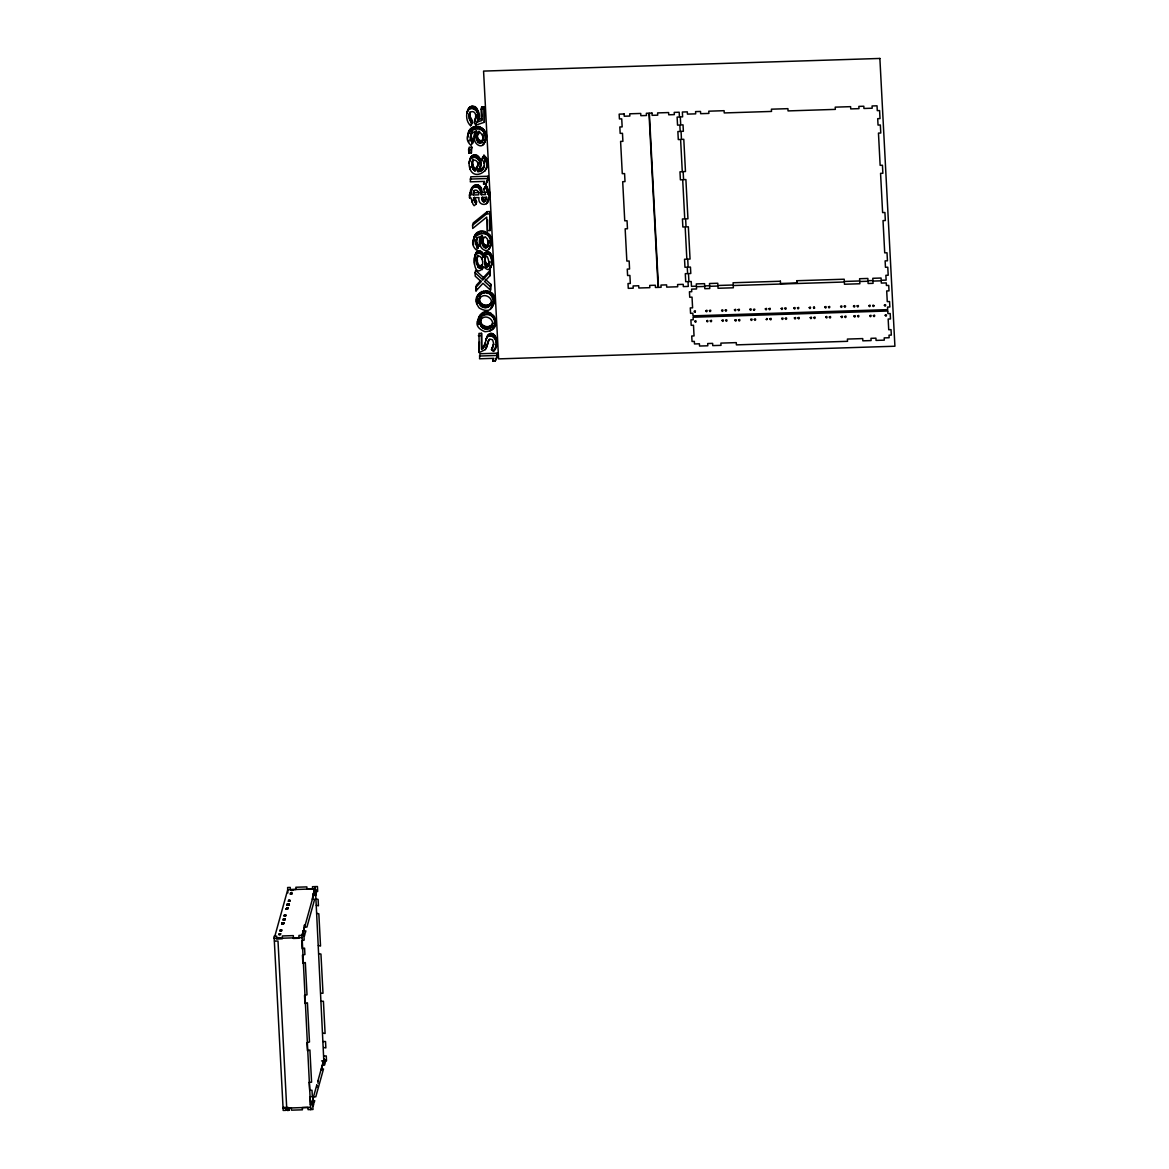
<?xml version="1.0" encoding="UTF-8"?>
<svg xmlns="http://www.w3.org/2000/svg" width="1169" height="1169" viewBox="0 0 1169 1169"><rect width="100%" height="100%" fill="white"/><g stroke="black" fill="none" stroke-linecap="round" stroke-linejoin="round"><path stroke-width="1.5" d="M289.24 1110.024C284.944 1111.383 289.284 1108.84 287.706 1109.907M874.032 305.971C871.855 303.034 872.951 308.894 873.93 305.474M477.58 171.507C488.934 160.285 469.207 144.386 469.134 165.077C471.545 185.506 497.687 167.81 483.951 155.229L481.774 159.583C486.523 163.061 483.966 172.574 477.58 171.507L478.209 169.213L482.052 168.468L484.098 166.173L483.469 168.453M474.468 136.481L476.441 130.665C467.658 140.835 484.638 154.936 485.369 137.781C484.492 119.501 457.444 133.208 471.005 145.394L473.387 141.201L470.946 135.838L472.144 131.483L470.318 138.132L472.758 143.48M485.15 141.113C492.558 127.056 467.819 119.603 467.761 136.174M480.415 239.294L481.906 235.364C472.963 245.461 490.22 259.664 490.834 242.48C489.957 224.2 462.909 237.906 476.47 250.093L478.852 245.899L476.645 242.246L476.791 237.745L476.002 244.526L478.223 248.179M490.206 247.2C498.754 234.341 476.046 223.118 473.577 239.163M467.921 109.579C465.715 114.854 466.197 121.693 470.596 125.711L471.998 123.505C461.434 109.579 481.131 106.116 474.351 122.847L475.798 125.156L484.346 122.277L484.287 106.89L481.716 106.978L481.087 109.258L481.672 120.495L477.04 122.234C485.413 113.466 469.777 97.611 467.279 112.545M474.979 120.568L476.207 114.504L475.578 116.783M476.806 262.061C476.47 249.552 485.559 259.533 481.789 266.43C476.221 271.836 476.294 258.378 477.887 255.251L476.85 259.43M489.256 263.843C484.857 239.908 482.183 281.422 489.884 261.564L488.905 265.421M489.533 263.142C486.041 267.511 483.849 258.32 485.632 255.821M473.474 244.905L474.205 236.883M495.539 347.31C499.981 340.398 488.657 329.833 485.822 340.267C491.228 322.337 502.538 344.124 493.464 351.372L491.477 349.677L493.742 344.256L491.477 349.677M479.714 298.431C484.127 291.227 495.817 299.366 489.84 305.781C483.571 311.714 475.272 302.523 480.357 296.152L478.954 300.594M490.556 304.861L491.681 301.558C489.11 308.748 476.908 304.524 479.86 297.174M480.839 319.853C485.237 312.649 496.942 320.788 490.965 327.203C484.697 333.136 476.382 323.945 481.467 317.559L480.079 322.016M491.667 326.283L492.792 322.965C490.235 330.155 478.019 325.932 480.97 318.596M474.57 140.207L475.578 132.316M480.386 246.367L481.043 237.015M477.536 297.072C494.852 279.201 501.004 320.686 479.202 307.973C465.204 288.991 503.313 283.483 492.719 306.19M494.545 326.122C497.424 301.47 461.653 322.352 484.945 331.689C510.166 330.126 484.083 295.099 477.522 321.607M477.785 302.961L477.04 297.905L478.165 294.778M476.104 204.122L473.84 199.475L474.468 197.181L476.747 201.842L476.104 204.122L474.132 205.686L472.977 204.151L470.917 197.839L469.573 197.882L469.427 195.121L470.727 195.077C467.6 184.673 482.782 180.479 481.92 192.461L481.277 194.741L485.676 194.609L483.659 189.378L486.099 185.36L488.89 192.242L488.262 194.522L489.27 194.492L489.913 192.213L488.89 192.242M470.727 195.077L472.101 187.917M477.186 168.248L478.428 162.506L476.265 169.695L474.95 170.966L472.685 168.789L471.765 165.063L473.021 159.057M474.95 170.966L475.578 168.687L473.313 166.509L472.495 160.679M476.952 136.466L479.743 132.053C490.673 142.837 471.589 149.121 478.092 132.492C474.731 136.554 481.409 145.219 483.411 137.869L482.242 141.741M486.713 167.094L486.509 162.535L483.323 157.508L483.951 155.229M488.247 244.847L487.444 239.046L485.208 236.752C476.528 243.167 489.168 255.529 488.978 240.507L488.335 242.787M471.998 123.505L472.627 121.211L470.011 116.345L469.865 112.063L469.237 114.343M488.876 242.567C486.888 249.918 480.211 241.252 483.557 237.19L482.929 239.47M466.855 113.261C469.28 102.989 481.365 111.552 477.8 119.34L478.428 117.061M469.353 161.775C472.495 150.596 485.252 162.798 478.793 169.797M473.211 195.004L474.044 190.547L473.211 195.004L478.676 194.828C479.787 190.81 474 187.566 473.401 192.827M483.235 257.063C493.464 243.386 495.32 279.625 483.732 266.649C471.428 284.871 471.005 237.351 483.864 254.784L483.235 257.063C482.636 253.118 476.908 251.554 475.213 255.529M474.395 264.15L475.841 253.249M489.402 268.914L490.03 266.634C496.708 262.528 489.621 245.183 483.864 254.784M825.767 317.106C827.389 319.838 827.462 315.119 825.913 316.814M885.167 315.279C886.321 318.187 887.388 313.263 885.196 315.162M468.389 133.88L468.74 132.185M486.83 346.974L488.671 340.077L485.369 349.546L479.217 352.585L478.969 333.413L481.54 333.326L481.628 349.239L484.229 346.506L487.122 336.044M288.699 1110.068L287.15 1110.302L289.24 1110.17M288.027 1109.644L287.837 1110.462L289.181 1110.258M288.685 1110.112L287.881 1110.287M478.559 317.705L478.895 324.368M485.471 200.732L485.939 197.356L481.613 197.503L482.417 200.82L483.951 201.886L485.471 200.732L486.465 197.035L484.843 201.579M706.763 320.759C708.852 323.988 707.493 317.939 706.953 321.636M814.603 307.944C812.528 304.685 813.843 310.793 814.413 307.067M467.936 110.646L468.564 108.366M468.74 109.652L469.383 107.373M469.69 108.936L470.318 106.657M470.771 108.483L471.399 106.204M469.12 116.549L469.748 114.27M471.984 108.308L472.612 106.028M469.383 118.624L470.011 116.345M473.153 108.41L473.796 106.131M469.953 120.48L470.581 118.201M474.234 108.79L474.862 106.511M470.815 122.102L471.458 119.822M470.596 125.711L471.224 123.432M475.198 109.448L475.841 107.168M468.769 132.901L469.397 130.621M467.702 138.03L468.331 135.736M469.733 131.498L470.362 129.204M476.075 110.383L476.704 108.103M471.005 130.241L471.648 127.962M476.82 111.61L477.449 109.316M468.652 142.165L469.28 139.885M470.376 136.685L471.326 133.047M472.466 129.335L473.109 127.056M474.351 122.847L476.192 116.052M470.318 138.132L470.946 135.838M477.376 113.028L478.019 110.734M470.537 139.827L471.18 137.547M477.756 114.65L478.399 112.37M474.117 128.765L474.746 126.486M468.608 149.486L469.237 147.192L471.823 147.119L471.37 152.964L468.798 153.051L468.608 149.486L471.195 149.398L471.823 147.119M471.019 141.288L471.648 139.009M477.946 116.476L478.589 114.197M475.798 125.156L476.426 122.862M477.04 122.234L477.683 119.954L482.3 118.215L481.672 120.495M468.798 153.051L469.427 150.757M471.765 142.501L472.393 140.222M475.958 128.532L476.587 126.252M474.395 138.57L475.023 136.291M477.887 128.634L478.516 126.354M484.346 122.277L484.287 106.89M469.149 163.324L470.376 158.136M470.347 159.262L470.99 156.982M471.136 158.341L471.765 156.061M476.85 138.38L477.478 136.101M478.399 133.295L479.027 131.016M479.626 129.058L480.269 126.778M472.057 157.669L472.685 155.389M477.157 140.397L477.8 138.117M469.938 169.081L470.566 166.802M473.124 157.245L473.752 154.966M481.19 129.832L481.818 127.538M477.873 141.917L478.501 139.622M471.765 165.063L472.408 162.769M474.336 157.084L474.965 154.79M472.057 167.109L472.685 164.829M478.895 142.852L479.538 140.558M482.563 130.928L483.206 128.634M475.476 157.172L476.104 154.892M479.509 143.071L480.138 140.791M472.685 168.789L473.313 166.509M483.542 184.088L484.594 181.385L470.303 181.838L470.786 176.797L487.911 176.256L488.058 178.989L486.012 184.015L483.542 184.088L484.171 181.809M480.167 143.129L480.81 140.85M476.528 157.552L477.157 155.258M480.795 143.027L481.438 140.748M482.592 136.042L483.221 133.763M483.703 132.302L484.346 130.007M473.65 170.075L474.278 167.781M481.35 142.764L481.993 140.47M482.87 138.088L483.513 135.809M477.478 158.195L478.121 155.901M484.55 133.894L485.193 131.615M478.355 159.101L478.983 156.821M485.106 135.721L485.734 133.441M476.265 169.695L478.326 164.332M483.338 144.635L483.966 142.355L483.031 143.056M469.427 195.121L470.07 192.841L471.37 192.797M479.085 160.241L479.714 157.947M485.369 137.781L485.997 135.502M484.127 143.685L485.793 138.833M484.74 142.501L485.369 140.207M485.369 139.549L485.997 137.27M469.573 197.882L470.07 192.841M470.815 193.221L471.443 190.927M471.063 191.584L472.656 186.792M479.641 161.541L480.269 159.247M472.028 189.071L473.387 185.886M480.006 163.002L480.634 160.708M472.758 188.18L474.278 185.243M480.181 164.624L480.81 162.345M478.647 171.58L479.29 169.3M479.626 168.088L480.722 164.084M473.635 187.522L475.33 184.834M474.687 187.113L475.9 186.952L476.528 184.673M480.123 171.346L480.751 169.067M472.071 202.339L472.7 200.045M481.409 170.747L482.052 168.468M475.9 186.952L476.981 187.04L477.61 184.76M484.755 158.94L485.398 156.661M484.024 163.192L484.653 160.913M482.534 169.783L483.162 167.503M481.277 194.741L480.138 189.933L477.931 187.391L478.574 185.111M474.409 201.097L475.038 198.818M485.822 160.621L486.465 158.326M478.779 187.99L479.422 185.696M475.169 202.646L475.798 200.367M486.509 162.535L487.152 160.255M479.509 188.837L480.152 186.543M485.018 171.039L486.742 166.919M486.815 164.712L487.458 162.433M480.138 189.933L480.766 187.654M480.634 191.278L481.263 188.998M472.568 225.252L473.197 222.972L487.181 211.662L489.767 211.574L490.001 230.541L487.415 230.629L486.713 217.127L472.729 228.423L472.568 225.252L486.552 213.942L487.181 211.662M274.51 941.045L278.003 941.06L286.683 1107.408L283.19 1107.394M487.429 181.268L487.911 176.256M486.012 184.015L488.058 178.989M481.935 199.446L482.563 197.166L483.732 199.358L485.471 199.3M486.567 182.554L487.195 180.274M483.659 189.378L486.099 185.36M482.417 200.82L483.06 198.54M488.262 194.522L486.348 188.925L486.976 186.645M483.104 201.638L483.732 199.358M483.951 201.886L484.58 199.607M487.108 190.503L487.736 188.224M473.226 240.872L473.854 238.578M474.234 237.599L474.877 235.32M473.167 242.728L473.81 240.434M475.198 236.196L475.827 233.902M487.751 192.374L488.379 190.094M476.47 234.94L477.113 232.66M475.841 241.384L476.47 239.104M477.931 234.034L478.574 231.754M486.494 203.654L488.744 198.175C489.431 207.001 477.303 206.124 478.969 197.59L473.46 197.766L473.84 199.475M475.783 242.831L476.411 240.536M487.181 202.807L487.809 200.513M476.002 244.526L476.645 242.246M487.721 201.726L488.452 197.283L489.416 197.254L490.059 194.96L489.08 195.004M479.582 233.464L480.211 231.184M476.484 245.987L477.127 243.707M474.351 258.349L475.33 254.535M477.23 247.214L477.858 244.92M481.423 233.23L482.052 230.951M474.19 260.132L474.819 257.838M475.9 254.491L476.528 252.212M474.205 262.148L474.848 259.854M479.933 241.179L480.576 238.885M476.733 253.746L477.361 251.467M479.86 243.269L480.488 240.989M477.697 253.293L478.326 250.999M480.035 244.92L480.664 242.626M483.352 233.332L483.981 231.053M490.001 230.541L489.767 211.574M478.808 253.103L479.436 250.824M482.417 241.165L483.045 238.885M482.315 243.079L482.943 240.799M485.091 233.771L485.734 231.477M477.113 264.691L477.449 259.781M480.167 253.337L480.795 251.043M475.038 272.698L475.681 270.419L483.44 277.535L482.812 279.829L475.038 272.698L475.228 276.176L481.219 281.627L475.812 287.428L476.002 290.906L482.987 283.322L490.527 290.19L490.98 284.432L485.208 279.23M482.622 245.095L483.265 242.816M487.415 230.629L487.619 219.904M477.726 266.547L477.756 262.411M483.338 246.615L483.966 244.336M486.655 234.531L487.298 232.236M481.394 254.082L482.023 251.803M478.136 267.204L478.355 264.267M478.618 267.657L478.764 264.91M484.361 247.55L485.003 245.256M482.432 255.339L483.075 253.059M479.188 267.92L479.261 265.378M488.043 235.627L488.671 233.332M481.92 259.27L482.549 256.99M484.974 247.77L485.603 245.49M479.816 267.993L480.459 265.714L482.066 264.808L481.438 267.087M485.646 247.828L486.275 245.548M480.459 267.876L481.087 265.597M483.761 255.763L484.39 253.483M486.26 247.726L486.903 245.446M489.183 237L489.811 234.706M481 267.584L481.628 265.29M484.507 254.813L485.135 252.533M475.812 287.428L476.441 285.148L480.766 280.502M486.815 247.463L487.458 245.183M485.456 254.228L486.085 251.949M487.707 246.44L488.35 244.16M490.016 238.593L490.659 236.313M484.58 259.679L485.208 257.399M476.002 290.906L476.631 288.626M482.212 269.732L482.841 267.453L481.701 268.285M484.521 261.812L485.15 259.533M486.625 254.009L487.254 251.73M490.571 240.419L491.214 238.14M484.799 263.946L485.427 261.651M488.803 249.333L491.258 243.532M490.834 242.48L491.462 240.2M487.692 254.111L488.321 251.817M489.592 248.383L490.22 246.104M490.834 244.248L491.462 241.968M485.383 265.495L486.012 263.215M488.642 254.462L489.27 252.168M476.411 300.185L477.434 296.283M476.338 301.923L476.967 299.629M486.216 266.43L486.845 264.15M489.49 255.061L490.118 252.782M478.589 295.684L479.217 293.39M486.713 266.664L487.341 264.369M476.587 303.648L477.215 301.368M301.938 934.119L310.706 1109.659L311.042 1108.417M487.268 266.722L487.897 264.442M490.235 255.938L490.863 253.644M479.889 294.515L480.517 292.221M304.378 936.281L304.948 934.221L302.639 934.294L315.235 888.864L287.72 889.741L274.204 938.473L301.719 937.596M487.794 266.62L488.423 264.34M488.247 266.371L488.876 264.092M490.848 257.034L491.491 254.754M478.91 301.836L479.538 299.556M481.336 293.653L481.964 291.373M479.085 303.078L479.714 300.798M491.316 258.349L491.959 256.069M479.48 304.188L480.108 301.909M491.638 259.883L492.281 257.604M482.929 293.127L483.557 290.847M491.813 261.622L492.441 259.343M480.079 305.182L480.707 302.903M490.176 268.256L490.819 265.977M491.828 263.361L492.456 261.082M315.937 898.873L318.1 899.385L318.436 905.8L316.273 905.288M490.527 290.19L490.352 286.712L484.58 281.51L489.782 275.957L490.235 270.214L483.44 277.535M490.834 267.35L492.295 262.616M480.883 306.059L481.526 303.779M484.682 292.908L485.31 290.628M489.782 275.957L490.235 270.214M478.647 318.479L479.29 316.2M481.862 306.76L482.49 304.481M479.714 317.091L480.342 314.812M486.421 293.01L487.049 290.73M477.697 325.07L478.34 322.79M482.943 307.257L483.571 304.963M481 315.922L481.643 313.643M484.141 307.535L484.77 305.241M488.058 293.448L488.7 291.169M480.035 323.258L480.664 320.978M316.697 913.31L318.845 913.822L320.525 946.057L318.377 945.56M482.446 315.075L483.089 312.795M490.352 286.712L490.98 284.432M480.211 324.5L480.839 322.206M485.442 307.593L486.07 305.314M480.591 325.61L481.219 323.331M484.054 314.549L484.682 312.255M489.606 294.208L490.235 291.929M481.19 326.604L481.818 324.324M486.742 307.447L487.385 305.167M482.008 327.481L482.636 325.187M485.793 314.329L486.436 312.035M491.038 295.304L491.667 293.024M487.911 307.096L488.554 304.817M482.972 328.182L483.615 325.888M488.949 306.541L489.577 304.261M492.207 296.59L492.85 294.31M487.546 314.432L488.174 312.152M489.84 305.781L490.469 303.502M484.068 328.664L484.697 326.385M493.084 298.037L493.713 295.742M490.366 308.748L493.347 303.911M485.252 328.942L485.895 326.662M489.183 314.87L489.811 312.591M493.639 299.615L494.268 297.335M479.217 352.585L479.407 341.859M491.681 307.549L492.31 305.27M493.888 301.354L494.516 299.074M486.567 329.015L487.195 326.721M493.42 304.7L494.458 300.813M492.777 361.031L493.829 358.328L479.538 358.795L480.035 353.754L497.161 353.199L497.293 355.931L495.247 360.958L492.777 361.031L493.42 358.751M490.717 315.63L491.36 313.35M481.628 349.239L481.54 333.326M487.868 328.869L488.496 326.575M482.665 348.567L485.413 342.824L484.77 345.103M483.528 347.646L484.171 345.366M492.149 316.726L492.792 314.446M484.229 346.506L484.872 344.212M489.037 328.518L489.665 326.224M487.458 336.92L488.087 334.626M490.059 327.963L490.702 325.669M493.333 318.012L493.961 315.732M488.715 336.058L489.343 333.764M490.03 331.032L490.659 328.737M490.965 327.203L491.594 324.924M485.369 349.546L487.984 343.116M486.172 348.362L486.801 346.082M494.195 319.444L494.823 317.164M491.477 330.155L495.174 323.842M318.801 953.583L320.949 954.079L322.995 993.226L320.686 993.299M490.249 335.722L490.892 333.443M494.75 321.037L495.393 318.757M492.792 328.971L493.42 326.692M491.389 335.824L492.032 333.545M493.829 327.612L494.458 325.318M494.998 322.776L495.641 320.496M494.94 324.514L495.568 322.22M492.441 336.175L493.07 333.896M493.391 336.789L494.034 334.509M494.268 337.666L494.896 335.386M494.998 338.762L495.627 336.482M495.539 340.004L496.182 337.724M495.904 341.406L496.533 339.127M493.464 351.372L494.092 349.093M496.08 342.97L496.723 340.69M494.692 349.385L496.182 345.03M496.007 345.176L496.635 342.897M496.664 358.225L497.161 353.199M495.247 360.958L497.293 355.931M309.274 1082.392L309.697 1090.414M322.951 1033.075L325.099 1033.484L323.418 1001.249L321.095 1001.322M310.033 1096.829L310.443 1104.851M323.711 1047.512L325.859 1047.921L325.523 1041.506L323.199 1041.579M316.77 1085.11L311.495 1104.004L313.803 1103.931L313.234 1106.006M317.91 1080.974L324.091 1058.588M321.665 1070.103L322.264 1065.295L324.573 1065.12L325.143 1063.059L322.834 1063.132M323.302 1064.228L322.951 1065.47L322.834 1063.235M486.114 169.198L487.341 164.814M488.043 342.356L489.577 339.039L492.617 339.828L493.537 343.101L492.441 348.143M471.867 162.973C472.349 157.567 478.706 160.591 477.8 164.8M292.951 889.887L291.344 890.296L292.659 889.857M289.064 904.28L287.296 904.032M287.457 908.605C285.397 909.014 289.839 909.204 285.967 908.795M288.144 905.157L287.121 905.054L288.436 905.098M283.161 920.061L285.236 919.945L282.986 919.915M283.672 918.776L284.651 918.892M287.954 905.347L289.371 905.025L288.524 904.733M282.65 923.568L281.89 923.788L283.512 923.773L281.627 924.138L283.614 923.729M282.401 923.101L283.862 922.662M287.165 908.839L287.706 908.766M287.194 907.962L287.998 908.138L286.551 908.328M287.296 908.313L286.551 908.474M283.38 918.849L284.856 918.922L283.409 919.009M279.727 937.962C279.464 937.173 278.675 938.225 278.456 937.596M283.599 923.583L283.03 923.788M288.889 905.011L287.369 905.186M283.935 922.911L282.313 922.94M292.659 890.34L291.417 890.135L292.659 890.018M287.749 909.044L286.2 908.927M283.599 923.978L282.065 923.861M476.163 240.025L478.223 237.234L482.519 236.211L481.277 237.643M481.774 159.583L483.323 157.508M814.545 308.031L813.726 308.426M286.946 905.39L288.743 904.952M283.278 922.706L282.08 922.809M475.798 132.945L477.054 131.512L474.336 131.717L471.502 133.763M471.633 143.115L473.387 141.201M477.098 247.813L478.852 245.899M482.812 279.829L489.606 272.494M292.908 890.237L291.329 890.267M475.578 168.687L476.908 167.415M278.836 934.63L280.414 934.659L278.996 934.557M695.219 312.035C696.476 309.113 692.18 311.962 695.131 312.079M482.256 346.959L483.294 346.287M287.399 1109.118C288.714 1106.853 288.904 1107.891 287.223 1108.972M287.179 904.353L289.064 903.871M285.82 909.029L286.902 908.664M281.934 923.042L283.57 922.779M287.939 1109.644L288.67 1109.922M288.158 1109.045L288.173 1107.481L288.319 1109.001M286.902 1110.082L288.363 1109.892M287.106 905.04L287.063 904.192M288.1 908.24L286.726 907.918M766.806 318.436C765.417 322.045 769.217 316.974 766.119 319.429M292.352 890.383L291.242 890.427M287.311 908.152C289.24 907.699 285.221 908.167 287.121 908.196M287.779 1109.118L287.779 1107.467M754.18 310.355C756.518 308.207 751.915 309.215 753.873 310.282M284.111 919.389L284.944 918.761M278.777 937.699L279.727 937.713M291.49 890.471L292.367 890.091M287.603 1109.133L287.589 1107.467L287.516 1109.133M481.087 109.258L483.659 109.185M470.157 179.076L487.283 178.536M473.854 192.724L479.319 192.549M481.92 192.461L486.319 192.33M486.552 213.942L489.124 213.854M780.395 281.247L733.08 282.752L733.211 285.002L717.883 285.484L717.766 283.249L709.51 283.512L709.627 285.747L704.673 285.908L704.556 283.658L696.3 283.921L696.417 286.171L691.463 286.332L691.215 281.524L688.906 281.597L688.483 273.575L690.791 273.502L690.455 267.087L688.146 267.16L687.723 259.138L690.046 259.065L688.351 226.815L686.042 226.888L685.633 218.866L687.942 218.793L685.896 179.558L683.573 179.631L683.164 171.609L685.472 171.536L683.792 139.301L681.469 139.374L681.059 131.352L683.368 131.279L683.032 124.864L680.723 124.937L680.3 116.915L682.608 116.842L682.36 112.019L687.314 111.859L687.43 114.109L695.687 113.846L695.57 111.596L700.523 111.45L700.64 113.685L708.896 113.422L708.779 111.187L724.108 110.69L724.225 112.94L771.525 111.435L771.408 109.185L787.921 108.659L788.038 110.909L835.338 109.389L835.221 107.153L850.608 106.657L850.725 108.907L858.981 108.644L858.864 106.394L863.818 106.233L863.935 108.483L872.191 108.22L872.074 105.97L877.028 105.809L877.276 110.631L879.599 110.558L880.009 118.58L877.7 118.653L878.036 125.068L880.345 124.995L880.768 133.018L878.46 133.091L880.14 165.326L882.449 165.253L882.873 173.275L880.564 173.348L882.61 212.583L884.918 212.51L885.342 220.532L883.019 220.605L884.714 252.855L887.023 252.782L887.446 260.804L885.123 260.877L885.459 267.292L887.782 267.219L888.192 275.241L885.883 275.314L886.131 280.122L881.178 280.282L881.061 278.032L872.805 278.295L872.922 280.545L867.968 280.706L867.851 278.456L859.595 278.719L859.712 280.969L844.325 281.451L844.208 279.216L796.907 280.721M478.34 335.693L480.912 335.605M479.392 356.034L496.518 355.478M315.367 891.436L317.676 891.362L317.427 886.54L312.474 886.701L312.591 888.951L306.979 889.127L306.863 886.891L295.859 887.242L295.976 889.477L290.365 889.653L290.248 887.417L287.603 887.505L287.881 892.941M323.959 1056.016L326.268 1055.943L326.516 1060.765L321.563 1060.911M323.755 1059.83L326.063 1059.757L325.493 1061.817L323.17 1061.89M321.197 1069.036L323.506 1068.963L315.791 1096.785L313.482 1096.858M309.274 1082.289L311.582 1082.216L309.902 1049.981L307.432 1050.726L307.009 1042.704L309.478 1041.959L307.432 1002.812L304.963 1003.47L304.539 995.447L307.023 994.79L305.328 962.555L302.859 963.198L302.45 955.175L304.919 954.532L304.583 948.117L302.113 948.76L301.69 940.738L304.159 940.095L303.911 935.273L298.957 935.434L298.913 938.254L293.302 938.444L293.346 935.609L282.343 935.96L282.299 938.795L276.688 938.97L276.732 936.15L274.087 936.223L283.19 1110.433L285.82 1110.36L285.704 1108.11L291.329 1107.934L291.446 1110.17L302.435 1109.819L302.318 1107.584L307.929 1107.408L308.061 1109.644L313.014 1109.483L312.751 1104.676L310.443 1104.749M309.697 1090.312L312.006 1090.239L312.342 1096.654L310.019 1096.727M312.415 1100.701L314.724 1100.628L314.154 1102.703L311.845 1102.776M283.073 1108.197L310.574 1107.321M287.165 1110.258L288.787 1110.214M287.545 904.119L289.079 904.148M283.57 919.126L285.017 918.98M287.121 905.303L288.246 904.806M288.012 907.889L287.253 907.948M281.904 924.124L282.796 923.802M476.981 187.04L477.931 187.391M482.402 157.304L483.411 158.312M485.456 187.639L486.348 188.925M796.907 280.618L797.024 282.971L780.512 283.497L780.381 281.144M489.27 194.492L489.416 197.254M481.716 106.978L482.212 116.608M471.195 149.398L471.37 152.964M315.279 889.828L315.119 886.628L314.885 890.106L317.194 890.033L316.624 892.093L314.315 892.181L314.198 889.93L313.964 893.408L316.288 893.335L315.703 895.41L313.394 895.483L313.277 893.233L312.328 899.312L314.651 899.239L306.936 927.061L304.612 927.134L304.495 924.884L303.545 930.977L305.869 930.904L305.284 932.979L302.976 933.052L302.859 930.802L302.639 934.294M315.528 890.851L323.871 1062.168L323.755 1059.918M317.91 1080.872L318.026 1083.225M316.77 1085.007L316.887 1087.345M313.482 1096.946L312.532 1103.039L312.415 1100.803M694.766 321.329C695.935 324.368 697.104 319.093 694.766 321.329M705.798 310.793C706.953 313.847 708.136 308.543 705.798 310.793M710.27 320.832C711.38 323.871 712.681 318.582 710.27 320.832M721.609 310.413C722.763 313.467 723.947 308.163 721.609 310.413M725.657 320.35C726.826 323.389 727.995 318.1 725.657 320.35M734.453 309.858C735.622 312.912 736.791 307.608 734.453 309.858M738.53 320.058C739.699 323.097 740.868 317.807 738.53 320.058M749.84 309.376C751.009 312.415 752.164 307.169 749.84 309.376M754.312 319.415C755.481 322.454 756.65 317.164 754.312 319.415M765.33 308.923C766.499 311.977 767.668 306.673 765.33 308.923M769.903 318.903C771.087 321.943 772.256 316.653 769.903 318.903M781.199 308.514C782.353 311.568 783.537 306.263 781.199 308.514M785.305 318.436C786.474 321.46 787.643 316.185 785.305 318.436M793.839 308.075C794.993 311.115 796.177 305.825 793.839 308.075M797.959 317.939C799.128 320.978 800.297 315.688 797.959 317.939M809.226 307.593C810.395 310.647 811.578 305.343 809.226 307.593M813.814 317.573C814.983 320.613 816.152 315.323 813.814 317.573M824.817 307.082C825.986 310.136 827.17 304.831 824.817 307.082M829.303 317.077C830.472 320.101 831.656 314.826 829.303 317.077M840.599 306.439C841.768 309.493 842.951 304.188 840.599 306.439M844.705 316.594C845.815 319.634 847.116 314.344 844.705 316.594M853.487 306.146C854.641 309.2 855.825 303.896 853.487 306.146M857.549 316.039C858.718 319.079 859.887 313.789 857.549 316.039M868.874 305.679C870.043 308.718 871.212 303.429 868.874 305.679M873.36 315.659C874.529 318.699 875.698 313.409 873.36 315.659M884.363 305.211C885.517 308.265 886.701 302.961 884.363 305.211M709.437 310.545C710.036 313.73 712.155 308.748 709.437 310.545M722.106 320.335C722.705 323.506 724.809 318.538 722.106 320.335M725.248 310.165C725.847 313.35 727.966 308.368 725.248 310.165M734.98 320.043C735.579 323.214 737.683 318.246 734.98 320.043M738.092 309.61C738.691 312.781 740.81 307.812 738.092 309.61M750.761 319.4C751.36 322.571 753.464 317.603 750.761 319.4M768.968 308.674C769.567 311.86 771.686 306.877 768.968 308.674M781.754 318.406C782.353 321.577 784.457 316.609 781.754 318.406M784.837 308.265C785.436 311.451 787.555 306.468 784.837 308.265M794.394 317.91C795.008 321.08 797.112 316.127 794.394 317.91M797.477 307.827C798.076 310.998 800.195 306.03 797.477 307.827M810.249 317.559C810.848 320.73 812.966 315.762 810.249 317.559M828.47 306.833C829.069 310.019 831.188 305.036 828.47 306.833M841.139 316.58C841.738 319.736 843.857 314.782 841.139 316.58M844.252 306.19C844.822 309.376 846.999 304.393 844.252 306.19M853.998 316.01C854.597 319.181 856.702 314.213 853.998 316.01M857.125 305.898C857.725 309.084 859.843 304.101 857.125 305.898M869.809 315.645C870.408 318.816 872.512 313.847 869.809 315.645M290.248 894.037L291.87 894.007L290.248 894.037M288.29 901.211L289.912 901.197L288.29 901.211M284.067 915.985L285.689 915.955L284.067 915.985M279.946 930.919L281.568 930.889L279.946 930.919M290.511 893.116L292.133 893.131L290.511 893.116M288.553 900.291L290.16 900.305L288.641 900.247M284.33 915.064L285.937 915.079L284.33 915.064M280.209 929.998L281.817 930.013L280.209 929.998M279.128 933.841L280.735 933.856L279.128 933.841M879.877 58.45L483.571 71.09L498.593 358.883L894.913 346.229L879.877 58.45M624.114 113.977L619.161 114.138L619.424 118.946L621.733 118.873L622.156 126.895L619.833 126.968L620.169 133.383L622.478 133.31L622.902 141.332L620.593 141.405L622.273 173.655L624.582 173.582L625.006 181.604L622.697 181.677L624.743 220.809L627.052 220.736L627.475 228.759L625.152 228.832L626.847 261.082L629.156 261.008L629.565 269.031L627.256 269.104L627.592 275.519L629.901 275.446L630.325 283.468L628.016 283.541L628.264 288.348L633.218 288.188L633.101 285.937L638.712 285.762L638.829 288.012L649.832 287.662L649.716 285.411L655.327 285.236L655.444 287.486L658.089 287.399L648.985 113.188L646.355 113.276L646.472 115.512L640.846 115.687L640.729 113.451L629.74 113.802L629.857 116.038L624.231 116.228L624.114 113.977M651.995 113.086L649.35 113.174L658.454 287.384L661.099 287.296L660.982 285.061L666.593 284.871L666.71 287.121L677.699 286.77L677.582 284.52L683.207 284.345L683.324 286.595L688.278 286.434L688.015 281.627L685.706 281.7L685.297 273.678L687.606 273.604L687.27 267.19L684.961 267.263L684.537 259.24L686.846 259.167L685.166 226.918L682.857 226.991L682.433 218.968L684.742 218.895L682.696 179.763L680.387 179.836L679.978 171.814L682.287 171.741L680.606 139.491L678.283 139.564L677.874 131.542L680.183 131.469L679.847 125.054L677.538 125.127L677.114 117.105L679.423 117.032L679.174 112.224L674.221 112.385L674.338 114.62L668.726 114.81L668.61 112.56L657.606 112.911L657.723 115.161L652.112 115.336L651.995 113.086M704.702 286.449L696.446 286.712L696.563 288.962L691.61 289.123L691.741 291.695L689.432 291.768L689.725 297.218L692.033 297.145L692.589 307.827L690.28 307.9L690.558 313.35L692.866 313.277L693.012 315.849L887.68 309.639L887.534 307.067L889.857 306.994L889.565 301.544L887.256 301.617L886.701 290.935L889.01 290.862L888.732 285.411L886.409 285.484L886.277 282.913L881.324 283.073L881.207 280.823L872.951 281.086L873.068 283.336L868.114 283.497L867.997 281.247L859.741 281.51L859.858 283.76L844.471 284.242L844.354 282.007L733.226 285.543L733.343 287.793L718.029 288.275L717.912 286.04L709.656 286.303L709.773 288.538L704.819 288.699L704.702 286.449M887.753 311.012L693.085 317.223L693.217 319.795L690.894 319.868L691.186 325.318L693.495 325.245L694.05 335.927L691.741 336L692.033 341.465L694.342 341.392L694.474 343.949L699.427 343.788L699.544 346.039L707.8 345.776L707.683 343.525L712.637 343.379L712.754 345.615L721.01 345.352L720.893 343.116L736.28 342.619L736.397 344.87L847.525 341.319L847.408 339.068L862.722 338.586L862.839 340.837L871.095 340.574L870.978 338.323L875.932 338.162L876.049 340.413L884.305 340.15L884.188 337.899L889.141 337.739L889.01 335.182L891.319 335.108L891.041 329.643L888.718 329.716L888.162 319.035L890.471 318.962L890.193 313.511L887.885 313.584L887.753 311.012"/></g></svg>
